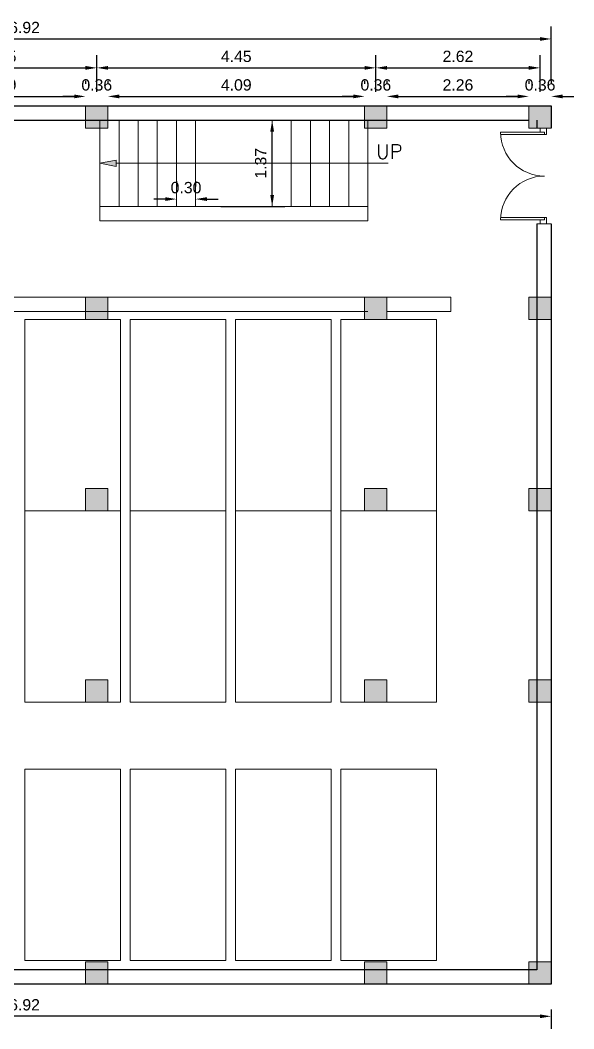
# Model space of a CAD drawing. Header units: metres. Extents: x 642627 to 642864, y 3061318 to 3061472.
# Drawn here: x 642718.45 to 642727.27, y 3061353.97 to 3061370.04 of the extents above; entities that cross this region are included whole.
import ezdxf

# ---------------------------------------------------------------- set-up
doc = ezdxf.new("R2010")
doc.units = ezdxf.units.M
doc.header["$MEASUREMENT"] = 0
doc.header["$PDMODE"] = 3
doc.header["$PDSIZE"] = 0.4
doc.linetypes.add('ACAD_ISO04W100', pattern=[30, 24, -3, 0, -3])
doc.layers.add('c_line', color=64, linetype='ACAD_ISO04W100', lineweight=9)
doc.layers.add('Concrete Part', color=7, linetype='Continuous')
doc.styles.add('romans', font='romans.shx')
doc.styles.get("Standard").update_dxf_attribs({"font": 'arial.ttf'})
doc.dimstyles.get("Standard").update_dxf_attribs({"dimtxt": 0.18, "dimasz": 0.18, "dimexe": 0.18, "dimexo": 0.0625, "dimgap": 0.09, "dimtad": 1, "dimzin": 0, "dimdsep": 46, "dimtxsty": 'Standard', "dimcen": 0.09, "dimadec": 0, "dimazin": 0, "dimtfac": 1, "dimtix": 1, "dimtofl": 0, "dimtmove": 0, "dimatfit": 3, "dimfxl": 1, "dimtolj": 1, "dimtzin": 0, "dimarcsym": 0})

# ---------------------------------------------------------------- blocks, each defined once
blk = doc.blocks.new('*D115')
at = {"layer": 'c_line', "color": 0, "lineweight": -2, "transparency": 16777216}
for p, q in [((642709.994, 3061354.28), (642709.994, 3061353.97)), ((642726.731, 3061354.17), (642710.174, 3061354.17)), ((642726.911, 3061354.28), (642726.911, 3061353.97))]:
    blk.add_line(p, q, dxfattribs=at)
at = {"layer": 'c_line', "color": 0, "transparency": 16777216}
for points in [[(642710.174, 3061354.2), (642710.174, 3061354.14), (642709.994, 3061354.17)], [(642726.731, 3061354.2), (642726.731, 3061354.14), (642726.911, 3061354.17)]]:
    blk.add_solid(points, dxfattribs=at)
at = {"layer": 'Defpoints', "color": 0, "transparency": 16777216}
for p in [(642709.994, 3061354.68), (642726.911, 3061354.68), (642709.994, 3061354.17)]:
    blk.add_point(p, dxfattribs=at)
at = {"layer": 'c_line', "color": 0, "transparency": 16777216, "insert": (642718.452, 3061354.352), "char_height": 0.18, "attachment_point": 5}
blk.add_mtext('\\A1;16.92', dxfattribs=at)
blk = doc.blocks.new('*D119')
at = {"layer": 'c_line', "color": 0, "lineweight": -2, "transparency": 16777216}
for p, q in [((642709.994, 3061369.076), (642709.994, 3061369.942)), ((642726.911, 3061369.076), (642726.911, 3061369.942)), ((642710.174, 3061369.742), (642726.731, 3061369.742))]:
    blk.add_line(p, q, dxfattribs=at)
at = {"layer": 'c_line', "color": 0, "transparency": 16777216}
for points in [[(642710.174, 3061369.772), (642710.174, 3061369.712), (642709.994, 3061369.742)], [(642726.731, 3061369.772), (642726.731, 3061369.712), (642726.911, 3061369.742)]]:
    blk.add_solid(points, dxfattribs=at)
at = {"layer": 'Defpoints', "color": 0, "transparency": 16777216}
for p in [(642726.911, 3061369.742), (642709.994, 3061368.676), (642726.911, 3061368.676)]:
    blk.add_point(p, dxfattribs=at)
at = {"layer": 'c_line', "color": 0, "transparency": 16777216, "insert": (642718.452, 3061369.924), "char_height": 0.18, "attachment_point": 5}
blk.add_mtext('\\A1;16.92', dxfattribs=at)
blk = doc.blocks.new('*D139')
at = {"layer": 'c_line', "color": 0, "lineweight": -2, "transparency": 16777216}
for p, q in [((642716.801, 3061369.076), (642716.801, 3061369.027)), ((642719.494, 3061369.076), (642719.494, 3061369.027)), ((642716.981, 3061368.827), (642719.314, 3061368.827))]:
    blk.add_line(p, q, dxfattribs=at)
at = {"layer": 'c_line', "color": 0, "transparency": 16777216}
for points in [[(642716.981, 3061368.857), (642716.981, 3061368.797), (642716.801, 3061368.827)], [(642719.314, 3061368.857), (642719.314, 3061368.797), (642719.494, 3061368.827)]]:
    blk.add_solid(points, dxfattribs=at)
at = {"layer": 'Defpoints', "color": 0, "transparency": 16777216}
for p in [(642719.494, 3061368.827), (642716.801, 3061368.676), (642719.494, 3061368.676)]:
    blk.add_point(p, dxfattribs=at)
at = {"layer": 'c_line', "color": 0, "transparency": 16777216, "insert": (642718.148, 3061369.009), "char_height": 0.18, "attachment_point": 5}
blk.add_mtext('\\A1;2.69', dxfattribs=at)
blk = doc.blocks.new('*D140')
at = {"layer": 'c_line', "color": 0, "lineweight": -2, "transparency": 16777216}
for p, q in [((642719.494, 3061369.076), (642719.494, 3061369.027)), ((642719.849, 3061369.076), (642719.849, 3061369.027)), ((642719.314, 3061368.827), (642719.134, 3061368.827)), ((642720.029, 3061368.827), (642720.209, 3061368.827))]:
    blk.add_line(p, q, dxfattribs=at)
at = {"layer": 'c_line', "color": 0, "transparency": 16777216}
for points in [[(642719.314, 3061368.857), (642719.314, 3061368.797), (642719.494, 3061368.827)], [(642720.029, 3061368.857), (642720.029, 3061368.797), (642719.849, 3061368.827)]]:
    blk.add_solid(points, dxfattribs=at)
at = {"layer": 'Defpoints', "color": 0, "transparency": 16777216}
for p in [(642719.849, 3061368.827), (642719.494, 3061368.676), (642719.849, 3061368.676)]:
    blk.add_point(p, dxfattribs=at)
at = {"layer": 'c_line', "color": 0, "transparency": 16777216, "insert": (642719.672, 3061369.009), "char_height": 0.18, "attachment_point": 5}
blk.add_mtext('\\A1;0.36', dxfattribs=at)
blk = doc.blocks.new('*D141')
at = {"layer": 'c_line', "color": 0, "lineweight": -2, "transparency": 16777216}
for p, q in [((642719.849, 3061369.076), (642719.849, 3061369.027)), ((642723.939, 3061369.076), (642723.939, 3061369.027)), ((642720.029, 3061368.827), (642723.759, 3061368.827))]:
    blk.add_line(p, q, dxfattribs=at)
at = {"layer": 'c_line', "color": 0, "transparency": 16777216}
for points in [[(642720.029, 3061368.857), (642720.029, 3061368.797), (642719.849, 3061368.827)], [(642723.759, 3061368.857), (642723.759, 3061368.797), (642723.939, 3061368.827)]]:
    blk.add_solid(points, dxfattribs=at)
at = {"layer": 'Defpoints', "color": 0, "transparency": 16777216}
for p in [(642723.939, 3061368.827), (642719.849, 3061368.676), (642723.939, 3061368.676)]:
    blk.add_point(p, dxfattribs=at)
at = {"layer": 'c_line', "color": 0, "transparency": 16777216, "insert": (642721.894, 3061369.009), "char_height": 0.18, "attachment_point": 5}
blk.add_mtext('\\A1;4.09', dxfattribs=at)
blk = doc.blocks.new('*D142')
at = {"layer": 'c_line', "color": 0, "lineweight": -2, "transparency": 16777216}
for p, q in [((642723.939, 3061369.076), (642723.939, 3061369.027)), ((642724.294, 3061369.076), (642724.294, 3061369.027)), ((642723.759, 3061368.827), (642723.579, 3061368.827)), ((642724.474, 3061368.827), (642724.654, 3061368.827))]:
    blk.add_line(p, q, dxfattribs=at)
at = {"layer": 'c_line', "color": 0, "transparency": 16777216}
for points in [[(642723.759, 3061368.857), (642723.759, 3061368.797), (642723.939, 3061368.827)], [(642724.474, 3061368.857), (642724.474, 3061368.797), (642724.294, 3061368.827)]]:
    blk.add_solid(points, dxfattribs=at)
at = {"layer": 'Defpoints', "color": 0, "transparency": 16777216}
for p in [(642724.294, 3061368.827), (642723.939, 3061368.676), (642724.294, 3061368.676)]:
    blk.add_point(p, dxfattribs=at)
at = {"layer": 'c_line', "color": 0, "transparency": 16777216, "insert": (642724.117, 3061369.009), "char_height": 0.18, "attachment_point": 5}
blk.add_mtext('\\A1;0.36', dxfattribs=at)
blk = doc.blocks.new('*D143')
at = {"layer": 'c_line', "color": 0, "lineweight": -2, "transparency": 16777216}
for p, q in [((642724.294, 3061369.076), (642724.294, 3061369.027)), ((642726.555, 3061369.076), (642726.555, 3061369.027)), ((642724.474, 3061368.827), (642726.375, 3061368.827))]:
    blk.add_line(p, q, dxfattribs=at)
at = {"layer": 'c_line', "color": 0, "transparency": 16777216}
for points in [[(642724.474, 3061368.857), (642724.474, 3061368.797), (642724.294, 3061368.827)], [(642726.375, 3061368.857), (642726.375, 3061368.797), (642726.555, 3061368.827)]]:
    blk.add_solid(points, dxfattribs=at)
at = {"layer": 'Defpoints', "color": 0, "transparency": 16777216}
for p in [(642726.555, 3061368.827), (642724.294, 3061368.676), (642726.555, 3061368.676)]:
    blk.add_point(p, dxfattribs=at)
at = {"layer": 'c_line', "color": 0, "transparency": 16777216, "insert": (642725.425, 3061369.009), "char_height": 0.18, "attachment_point": 5}
blk.add_mtext('\\A1;2.26', dxfattribs=at)
blk = doc.blocks.new('*D144')
at = {"layer": 'c_line', "color": 0, "lineweight": -2, "transparency": 16777216}
for p, q in [((642726.555, 3061369.076), (642726.555, 3061369.027)), ((642726.911, 3061369.076), (642726.911, 3061369.027)), ((642726.375, 3061368.827), (642726.195, 3061368.827)), ((642727.091, 3061368.827), (642727.271, 3061368.827))]:
    blk.add_line(p, q, dxfattribs=at)
at = {"layer": 'c_line', "color": 0, "transparency": 16777216}
for points in [[(642726.375, 3061368.857), (642726.375, 3061368.797), (642726.555, 3061368.827)], [(642727.091, 3061368.857), (642727.091, 3061368.797), (642726.911, 3061368.827)]]:
    blk.add_solid(points, dxfattribs=at)
at = {"layer": 'Defpoints', "color": 0, "transparency": 16777216}
for p in [(642726.911, 3061368.827), (642726.555, 3061368.676), (642726.911, 3061368.676)]:
    blk.add_point(p, dxfattribs=at)
at = {"layer": 'c_line', "color": 0, "transparency": 16777216, "insert": (642726.733, 3061369.009), "char_height": 0.18, "attachment_point": 5}
blk.add_mtext('\\A1;0.36', dxfattribs=at)
blk = doc.blocks.new('*D147')
at = {"layer": 'c_line', "color": 0, "lineweight": -2, "transparency": 16777216}
for p, q in [((642716.624, 3061368.898), (642716.624, 3061369.482)), ((642719.672, 3061368.898), (642719.672, 3061369.482)), ((642716.804, 3061369.282), (642719.492, 3061369.282))]:
    blk.add_line(p, q, dxfattribs=at)
at = {"layer": 'c_line', "color": 0, "transparency": 16777216}
for points in [[(642716.804, 3061369.312), (642716.804, 3061369.252), (642716.624, 3061369.282)], [(642719.492, 3061369.312), (642719.492, 3061369.252), (642719.672, 3061369.282)]]:
    blk.add_solid(points, dxfattribs=at)
at = {"layer": 'Defpoints', "color": 0, "transparency": 16777216}
for p in [(642719.672, 3061369.282), (642716.624, 3061368.498), (642719.672, 3061368.498)]:
    blk.add_point(p, dxfattribs=at)
at = {"layer": 'c_line', "color": 0, "transparency": 16777216, "insert": (642718.148, 3061369.464), "char_height": 0.18, "attachment_point": 5}
blk.add_mtext('\\A1;3.05', dxfattribs=at)
blk = doc.blocks.new('*D148')
at = {"layer": 'c_line', "color": 0, "lineweight": -2, "transparency": 16777216}
for p, q in [((642719.672, 3061368.898), (642719.672, 3061369.482)), ((642724.117, 3061368.898), (642724.117, 3061369.482)), ((642719.852, 3061369.282), (642723.937, 3061369.282))]:
    blk.add_line(p, q, dxfattribs=at)
at = {"layer": 'c_line', "color": 0, "transparency": 16777216}
for points in [[(642719.852, 3061369.312), (642719.852, 3061369.252), (642719.672, 3061369.282)], [(642723.937, 3061369.312), (642723.937, 3061369.252), (642724.117, 3061369.282)]]:
    blk.add_solid(points, dxfattribs=at)
at = {"layer": 'Defpoints', "color": 0, "transparency": 16777216}
for p in [(642724.117, 3061369.282), (642719.672, 3061368.498), (642724.117, 3061368.498)]:
    blk.add_point(p, dxfattribs=at)
at = {"layer": 'c_line', "color": 0, "transparency": 16777216, "insert": (642721.894, 3061369.464), "char_height": 0.18, "attachment_point": 5}
blk.add_mtext('\\A1;4.45', dxfattribs=at)
blk = doc.blocks.new('*D149')
at = {"layer": 'c_line', "color": 0, "lineweight": -2, "transparency": 16777216}
for p, q in [((642724.117, 3061368.898), (642724.117, 3061369.482)), ((642726.733, 3061368.898), (642726.733, 3061369.482)), ((642724.297, 3061369.282), (642726.553, 3061369.282))]:
    blk.add_line(p, q, dxfattribs=at)
at = {"layer": 'c_line', "color": 0, "transparency": 16777216}
for points in [[(642724.297, 3061369.312), (642724.297, 3061369.252), (642724.117, 3061369.282)], [(642726.553, 3061369.312), (642726.553, 3061369.252), (642726.733, 3061369.282)]]:
    blk.add_solid(points, dxfattribs=at)
at = {"layer": 'Defpoints', "color": 0, "transparency": 16777216}
for p in [(642726.733, 3061369.282), (642724.117, 3061368.498), (642726.733, 3061368.498)]:
    blk.add_point(p, dxfattribs=at)
at = {"layer": 'c_line', "color": 0, "transparency": 16777216, "insert": (642725.425, 3061369.464), "char_height": 0.18, "attachment_point": 5}
blk.add_mtext('\\A1;2.62', dxfattribs=at)
blk = doc.blocks.new('*D150')
at = {"layer": 'c_line', "color": 0, "lineweight": -2, "transparency": 16777216}
for p, q in [((642721.646, 3061368.447), (642722.666, 3061368.447)), ((642722.466, 3061367.255), (642722.466, 3061368.267)), ((642721.646, 3061367.075), (642722.666, 3061367.075))]:
    blk.add_line(p, q, dxfattribs=at)
at = {"layer": 'c_line', "color": 0, "transparency": 16777216}
for points in [[(642722.436, 3061368.267), (642722.496, 3061368.267), (642722.466, 3061368.447)], [(642722.436, 3061367.255), (642722.496, 3061367.255), (642722.466, 3061367.075)]]:
    blk.add_solid(points, dxfattribs=at)
at = {"layer": 'Defpoints', "color": 0, "transparency": 16777216}
for p in [(642721.246, 3061368.447), (642722.466, 3061368.447), (642721.246, 3061367.075)]:
    blk.add_point(p, dxfattribs=at)
at = {"layer": 'c_line', "color": 0, "transparency": 16777216, "insert": (642722.284, 3061367.761), "char_height": 0.18, "attachment_point": 5, "rotation": 90}
blk.add_mtext('\\A1;1.37', dxfattribs=at)
blk = doc.blocks.new('*D151')
at = {"layer": 'c_line', "color": 0, "lineweight": -2, "transparency": 16777216}
for p, q in [((642720.942, 3061367.475), (642720.942, 3061367.391)), ((642721.246, 3061367.475), (642721.246, 3061367.391)), ((642720.762, 3061367.191), (642720.582, 3061367.191)), ((642721.426, 3061367.191), (642721.606, 3061367.191))]:
    blk.add_line(p, q, dxfattribs=at)
at = {"layer": 'c_line', "color": 0, "transparency": 16777216}
for points in [[(642720.762, 3061367.221), (642720.762, 3061367.161), (642720.942, 3061367.191)], [(642721.426, 3061367.221), (642721.426, 3061367.161), (642721.246, 3061367.191)]]:
    blk.add_solid(points, dxfattribs=at)
at = {"layer": 'Defpoints', "color": 0, "transparency": 16777216}
for p in [(642721.246, 3061367.191), (642720.942, 3061367.075), (642721.246, 3061367.075)]:
    blk.add_point(p, dxfattribs=at)
at = {"layer": 'c_line', "color": 0, "transparency": 16777216, "insert": (642721.094, 3061367.373), "char_height": 0.18, "attachment_point": 5}
blk.add_mtext('\\A1;0.30', dxfattribs=at)

msp = doc.modelspace()

# ---------------------------------------------------------------- hatches: boundary and pattern name
at = {"layer": 'c_line', "true_color": 0x9898cc}
h = msp.add_hatch(color=253, dxfattribs=at)
h.dxf.hatch_style = 1
h.paths.add_polyline_path([(642719.8493, 3061368.6755), (642719.8493, 3061368.3199), (642719.4937, 3061368.3199), (642719.4937, 3061368.6755)])
h = msp.add_hatch(color=253, dxfattribs=at)
h.dxf.hatch_style = 1
h.paths.add_polyline_path([(642724.2943, 3061368.6755), (642724.2943, 3061368.3199), (642723.9387, 3061368.3199), (642723.9387, 3061368.6755)])
h = msp.add_hatch(color=253, dxfattribs=at)
h.dxf.hatch_style = 1
h.paths.add_polyline_path([(642726.9105, 3061368.6755), (642726.9105, 3061368.3199), (642726.5549, 3061368.3199), (642726.5549, 3061368.6755)])
at = {"layer": 'c_line'}
h = msp.add_hatch(color=256, dxfattribs=at)
h.dxf.hatch_style = 1
h.paths.add_polyline_path([(642719.9815, 3061367.8125), (642719.7223, 3061367.7611), (642719.9815, 3061367.7097)])
at = {"layer": 'c_line', "true_color": 0x9898cc}
h = msp.add_hatch(color=253, dxfattribs=at)
h.dxf.hatch_style = 1
h.paths.add_polyline_path([(642719.8493, 3061365.6275), (642719.8493, 3061365.2719), (642719.4937, 3061365.2719), (642719.4937, 3061365.6275)])
h = msp.add_hatch(color=253, dxfattribs=at)
h.dxf.hatch_style = 1
h.paths.add_polyline_path([(642724.2943, 3061365.6275), (642724.2943, 3061365.2719), (642723.9387, 3061365.2719), (642723.9387, 3061365.6275)])
h = msp.add_hatch(color=253, dxfattribs=at)
h.dxf.hatch_style = 1
h.paths.add_polyline_path([(642726.9105, 3061365.6275), (642726.9105, 3061365.2719), (642726.5549, 3061365.2719), (642726.5549, 3061365.6275)])
h = msp.add_hatch(color=253, dxfattribs=at)
h.dxf.hatch_style = 1
h.paths.add_polyline_path([(642719.8493, 3061362.5795), (642719.8493, 3061362.2239), (642719.4937, 3061362.2239), (642719.4937, 3061362.5795)])
h = msp.add_hatch(color=253, dxfattribs=at)
h.dxf.hatch_style = 1
h.paths.add_polyline_path([(642724.2943, 3061362.5795), (642724.2943, 3061362.2239), (642723.9387, 3061362.2239), (642723.9387, 3061362.5795)])
h = msp.add_hatch(color=253, dxfattribs=at)
h.dxf.hatch_style = 1
h.paths.add_polyline_path([(642726.9105, 3061362.5795), (642726.9105, 3061362.2239), (642726.5549, 3061362.2239), (642726.5549, 3061362.5795)])
h = msp.add_hatch(color=253, dxfattribs=at)
h.dxf.hatch_style = 1
h.paths.add_polyline_path([(642719.8493, 3061359.5315), (642719.8493, 3061359.1759), (642719.4937, 3061359.1759), (642719.4937, 3061359.5315)])
h = msp.add_hatch(color=253, dxfattribs=at)
h.dxf.hatch_style = 1
h.paths.add_polyline_path([(642724.2943, 3061359.5315), (642724.2943, 3061359.1759), (642723.9387, 3061359.1759), (642723.9387, 3061359.5315)])
h = msp.add_hatch(color=253, dxfattribs=at)
h.dxf.hatch_style = 1
h.paths.add_polyline_path([(642726.9105, 3061359.5315), (642726.9105, 3061359.1759), (642726.5549, 3061359.1759), (642726.5549, 3061359.5315)])
h = msp.add_hatch(color=253, dxfattribs=at)
h.dxf.hatch_style = 1
h.paths.add_polyline_path([(642719.8493, 3061355.0357), (642719.8493, 3061354.6801), (642719.4937, 3061354.6801), (642719.4937, 3061355.0357)])
h = msp.add_hatch(color=253, dxfattribs=at)
h.dxf.hatch_style = 1
h.paths.add_polyline_path([(642724.2943, 3061355.0357), (642724.2943, 3061354.6801), (642723.9387, 3061354.6801), (642723.9387, 3061355.0357)])
h = msp.add_hatch(color=253, dxfattribs=at)
h.dxf.hatch_style = 1
h.paths.add_polyline_path([(642726.9105, 3061355.0357), (642726.9105, 3061354.6801), (642726.5549, 3061354.6801), (642726.5549, 3061355.0357)])

# ---------------------------------------------------------------- linework, layer by layer
at = {"layer": 'c_line'}
for p, q in [((642719.7223, 3061368.6755), (642723.9895, 3061368.6755)), ((642723.9387, 3061368.6755), (642723.9387, 3061368.4469)), ((642726.5549, 3061368.6755), (642726.5549, 3061368.4469)), ((642723.9387, 3061368.3199), (642723.9387, 3061368.5485)), ((642726.5549, 3061368.3199), (642726.5549, 3061368.5485)), ((642721.2463, 3061368.4469), (642719.7223, 3061368.4469)), ((642719.7223, 3061368.4469), (642719.7223, 3061367.0753)), ((642720.0271, 3061368.4469), (642720.0271, 3061367.0753)), ((642720.3319, 3061368.4469), (642720.3319, 3061367.0753)), ((642720.6367, 3061368.4469), (642720.6367, 3061367.0753)), ((642720.9415, 3061368.4469), (642720.9415, 3061367.0753)), ((642721.2463, 3061367.0753), (642721.2463, 3061368.4469)), ((642721.2463, 3061368.4469), (642722.4655, 3061368.4469)), ((642722.4655, 3061368.4469), (642722.4655, 3061367.0753)), ((642723.9895, 3061368.4469), (642722.4655, 3061368.4469)), ((642722.7703, 3061368.4469), (642722.7703, 3061367.0753)), ((642723.0751, 3061368.4469), (642723.0751, 3061367.0753)), ((642723.3799, 3061368.4469), (642723.3799, 3061367.0753)), ((642723.6847, 3061368.4469), (642723.6847, 3061367.0753)), ((642723.9895, 3061368.4469), (642723.9895, 3061367.0753)), ((642726.8026, 3061368.2564), (642726.1041, 3061368.2564)), ((642726.7645, 3061368.2183), (642726.1051, 3061368.2183)), ((642726.8026, 3061368.2564), (642726.7327, 3061368.2564)), ((642726.8026, 3061368.2564), (642726.8026, 3061368.2183)), ((642719.7223, 3061367.7611), (642719.9815, 3061367.8125)), ((642719.7223, 3061367.7611), (642719.9815, 3061367.7097)), ((642719.9815, 3061367.8125), (642719.9815, 3061367.7097)), ((642724.3152, 3061367.7611), (642719.9815, 3061367.7611)), ((642723.9895, 3061367.0753), (642719.7223, 3061367.0753)), ((642719.7223, 3061366.8467), (642719.7223, 3061367.0753)), ((642723.9895, 3061366.8467), (642723.9895, 3061367.0753)), ((642726.8026, 3061366.8975), (642726.1051, 3061366.8975)), ((642726.8026, 3061366.8594), (642726.8026, 3061366.8975)), ((642723.9895, 3061366.8467), (642719.7223, 3061366.8467)), ((642726.8026, 3061366.8594), (642726.1041, 3061366.8594)), ((642726.6819, 3061366.7959), (642726.9105, 3061366.7959)), ((642726.8026, 3061366.8594), (642726.7327, 3061366.8594)), ((642723.9895, 3061365.6275), (642711.8229, 3061365.6275)), ((642723.9387, 3061365.6275), (642723.9387, 3061365.3989)), ((642724.2943, 3061365.6275), (642725.3103, 3061365.6275)), ((642725.3103, 3061365.6275), (642725.3103, 3061365.3989)), ((642726.5549, 3061365.6275), (642726.5549, 3061365.3989)), ((642723.9387, 3061365.2719), (642723.9387, 3061365.5005)), ((642726.5549, 3061365.2719), (642726.5549, 3061365.5005)), ((642723.9895, 3061365.3989), (642711.8229, 3061365.3989)), ((642725.3103, 3061365.3989), (642724.2943, 3061365.3989)), ((642723.9387, 3061362.5795), (642723.9387, 3061362.3509)), ((642726.5549, 3061362.5795), (642726.5549, 3061362.3509)), ((642723.9387, 3061362.2239), (642723.9387, 3061362.4525)), ((642726.5549, 3061362.2239), (642726.5549, 3061362.4525)), ((642723.9387, 3061359.5315), (642723.9387, 3061359.3029)), ((642726.5549, 3061359.5315), (642726.5549, 3061359.3029)), ((642723.9387, 3061359.1759), (642723.9387, 3061359.4045)), ((642726.5549, 3061359.1759), (642726.5549, 3061359.4045)), ((642723.9387, 3061355.0357), (642723.9387, 3061354.8071)), ((642726.5549, 3061355.0357), (642726.5549, 3061354.8071)), ((642723.9387, 3061354.6801), (642723.9387, 3061354.9087)), ((642726.5549, 3061354.6801), (642726.5549, 3061354.9087))]:
    msp.add_line(p, q, dxfattribs=at)
for points in [[(642719.8493, 3061368.6755), (642719.8493, 3061368.3199), (642719.4937, 3061368.3199), (642719.4937, 3061368.6755)], [(642724.2943, 3061368.6755), (642724.2943, 3061368.3199), (642723.9387, 3061368.3199), (642723.9387, 3061368.6755)], [(642726.9105, 3061368.6755), (642726.9105, 3061368.3199), (642726.5549, 3061368.3199), (642726.5549, 3061368.6755)], [(642719.8493, 3061365.6275), (642719.8493, 3061365.2719), (642719.4937, 3061365.2719), (642719.4937, 3061365.6275)], [(642724.2943, 3061365.6275), (642724.2943, 3061365.2719), (642723.9387, 3061365.2719), (642723.9387, 3061365.6275)], [(642726.9105, 3061365.6275), (642726.9105, 3061365.2719), (642726.5549, 3061365.2719), (642726.5549, 3061365.6275)], [(642718.5285, 3061365.2719), (642720.0525, 3061365.2719), (642720.0525, 3061362.2239), (642718.5285, 3061362.2239)], [(642720.2049, 3061365.2719), (642721.7289, 3061365.2719), (642721.7289, 3061362.2239), (642720.2049, 3061362.2239)], [(642721.8813, 3061365.2719), (642723.4053, 3061365.2719), (642723.4053, 3061362.2239), (642721.8813, 3061362.2239)], [(642723.5577, 3061365.2719), (642725.0817, 3061365.2719), (642725.0817, 3061362.2239), (642723.5577, 3061362.2239)], [(642719.8493, 3061362.5795), (642719.8493, 3061362.2239), (642719.4937, 3061362.2239), (642719.4937, 3061362.5795)], [(642724.2943, 3061362.5795), (642724.2943, 3061362.2239), (642723.9387, 3061362.2239), (642723.9387, 3061362.5795)], [(642726.9105, 3061362.5795), (642726.9105, 3061362.2239), (642726.5549, 3061362.2239), (642726.5549, 3061362.5795)], [(642718.5285, 3061362.2239), (642720.0525, 3061362.2239), (642720.0525, 3061359.1759), (642718.5285, 3061359.1759)], [(642720.2049, 3061362.2239), (642721.7289, 3061362.2239), (642721.7289, 3061359.1759), (642720.2049, 3061359.1759)], [(642721.8813, 3061362.2239), (642723.4053, 3061362.2239), (642723.4053, 3061359.1759), (642721.8813, 3061359.1759)], [(642723.5577, 3061362.2239), (642725.0817, 3061362.2239), (642725.0817, 3061359.1759), (642723.5577, 3061359.1759)], [(642719.8493, 3061359.5315), (642719.8493, 3061359.1759), (642719.4937, 3061359.1759), (642719.4937, 3061359.5315)], [(642724.2943, 3061359.5315), (642724.2943, 3061359.1759), (642723.9387, 3061359.1759), (642723.9387, 3061359.5315)], [(642726.9105, 3061359.5315), (642726.9105, 3061359.1759), (642726.5549, 3061359.1759), (642726.5549, 3061359.5315)], [(642718.5285, 3061358.1091), (642720.0525, 3061358.1091), (642720.0525, 3061355.0611), (642718.5285, 3061355.0611)], [(642720.2049, 3061358.1091), (642721.7289, 3061358.1091), (642721.7289, 3061355.0611), (642720.2049, 3061355.0611)], [(642721.8813, 3061358.1091), (642723.4053, 3061358.1091), (642723.4053, 3061355.0611), (642721.8813, 3061355.0611)], [(642723.5577, 3061358.1091), (642725.0817, 3061358.1091), (642725.0817, 3061355.0611), (642723.5577, 3061355.0611)], [(642719.8493, 3061355.0357), (642719.8493, 3061354.6801), (642719.4937, 3061354.6801), (642719.4937, 3061355.0357)], [(642724.2943, 3061355.0357), (642724.2943, 3061354.6801), (642723.9387, 3061354.6801), (642723.9387, 3061355.0357)], [(642726.9105, 3061355.0357), (642726.9105, 3061354.6801), (642726.5549, 3061354.6801), (642726.5549, 3061355.0357)]]:
    msp.add_lwpolyline(points, close=True, dxfattribs=at)
for points in [[(642726.7327, 3061368.2564), (642726.7327, 3061368.3199), (642726.8343, 3061368.3199), (642726.8343, 3061368.2183), (642726.7645, 3061368.2183)], [(642726.8026, 3061366.8975), (642726.8343, 3061366.8975), (642726.8343, 3061366.7959), (642726.7327, 3061366.7959), (642726.7327, 3061366.8594)]]:
    msp.add_lwpolyline(points, dxfattribs=at)
for centre, start, end in [((642726.8026, 3061368.2564), 180, 270), ((642726.8026, 3061366.8594), 90, 180)]:
    msp.add_arc(centre, 0.6985, start, end, dxfattribs=at)
at = {"layer": 'Concrete Part'}
for p, q in [((642709.9941, 3061368.6755), (642726.9105, 3061368.6755)), ((642726.9105, 3061368.6755), (642726.9105, 3061368.3199)), ((642710.2227, 3061368.4469), (642726.5549, 3061368.4469)), ((642726.6819, 3061368.4469), (642726.6819, 3061368.3199)), ((642726.6819, 3061366.7959), (642726.6819, 3061354.9087)), ((642726.9105, 3061366.7959), (642726.9105, 3061354.6801)), ((642726.6819, 3061354.9087), (642710.2227, 3061354.9087)), ((642726.9105, 3061354.6801), (642709.9941, 3061354.6801))]:
    msp.add_line(p, q, dxfattribs=at)

# ---------------------------------------------------------------- texts
at = {"layer": 'c_line', "insert": (642724.12, 3061368.0629), "char_height": 0.2286, "attachment_point": 1, "style": 'romans'}
msp.add_mtext_dynamic_manual_height_columns('UP', width=1.390749, gutter_width=5, heights=[0], dxfattribs=at)

# ---------------------------------------------------------------- dimensions: what is measured, and where the dimension line sits
at = {"layer": 'c_line'}
for base, p1, p2, override, picture, middle in [((642726.9105, 3061369.7417), (642709.9941, 3061368.6755), (642726.9105, 3061368.6755), {"dimexe": 0.2, "dimexo": 0.4, "dimfxl": 25.4}, '*D119', (642718.4523, 3061369.9236)), ((642719.6715, 3061369.282), (642716.6235, 3061368.4977), (642719.6715, 3061368.4977), {"dimexe": 0.2, "dimexo": 0.4, "dimtmove": 1, "dimfxl": 25.4}, '*D147', (642718.1475, 3061369.464)), ((642724.1165055077, 3061369.2820367189), (642719.6715055078, 3061368.4977290719), (642724.1165055077, 3061368.49772907), {"dimexe": 0.2, "dimexo": 0.4, "dimtmove": 1, "dimfxl": 25.4}, '*D148', (642721.8940055077, 3061369.463571507)), ((642726.7327, 3061369.282), (642724.1165, 3061368.4977), (642726.7327, 3061368.4977), {"dimexe": 0.2, "dimexo": 0.4, "dimtmove": 1, "dimfxl": 25.4}, '*D149', (642725.4246, 3061369.4639)), ((642719.4937, 3061368.8272), (642716.8013, 3061368.6755), (642719.4937, 3061368.6755), {"dimexe": 0.2, "dimexo": 0.4, "dimtmove": 1, "dimfxl": 25.4}, '*D139', (642718.1475, 3061369.0091)), ((642719.8493, 3061368.8272), (642719.4937, 3061368.6755), (642719.8493, 3061368.6755), {"dimexe": 0.2, "dimexo": 0.4, "dimtmove": 1, "dimfxl": 25.4}, '*D140', (642719.6715, 3061369.0092)), ((642723.9387, 3061368.8272), (642719.8493, 3061368.6755), (642723.9387, 3061368.6755), {"dimexe": 0.2, "dimexo": 0.4, "dimtmove": 1, "dimfxl": 25.4}, '*D141', (642721.894, 3061369.0091)), ((642724.2943, 3061368.8272), (642723.9387, 3061368.6755), (642724.2943, 3061368.6755), {"dimexe": 0.2, "dimexo": 0.4, "dimtmove": 1, "dimfxl": 25.4}, '*D142', (642724.1165, 3061369.0092)), ((642726.5549, 3061368.8272), (642724.2943, 3061368.6755), (642726.5549, 3061368.6755), {"dimexe": 0.2, "dimexo": 0.4, "dimtmove": 1, "dimfxl": 25.4}, '*D143', (642725.4246, 3061369.0091)), ((642726.9105, 3061368.8272), (642726.5549, 3061368.6755), (642726.9105, 3061368.6755), {"dimexe": 0.2, "dimexo": 0.4, "dimtmove": 1, "dimfxl": 25.4}, '*D144', (642726.7327, 3061369.0092)), ((642721.2463, 3061367.1912), (642720.9415, 3061367.0753), (642721.2463, 3061367.0753), {"dimexe": 0.2, "dimexo": 0.4, "dimfxl": 25.4}, '*D151', (642721.0939, 3061367.3732)), ((642709.9941, 3061354.1704), (642726.9105, 3061354.6801), (642709.9941, 3061354.6801), {"dimexe": 0.2, "dimexo": 0.4, "dimfxl": 25.4}, '*D115', (642718.4523, 3061354.3523))]:
    dim = msp.add_linear_dim(base=base, p1=p1, p2=p2, dimstyle='Standard', override=override, dxfattribs=at)
    dim.commit()
    dim.dimension.update_dxf_attribs({"geometry": picture, "text_midpoint": middle})
dim = msp.add_linear_dim(base=(642722.4655, 3061368.4469), p1=(642721.2463, 3061367.0753), p2=(642721.2463, 3061368.4469), angle=90, dimstyle='Standard', override={"dimexe": 0.2, "dimexo": 0.4, "dimfxl": 25.4}, dxfattribs=at)
dim.commit()
dim.dimension.update_dxf_attribs({"geometry": '*D150', "text_midpoint": (642722.2835, 3061367.7611)})

doc.saveas('drawing.dxf')
